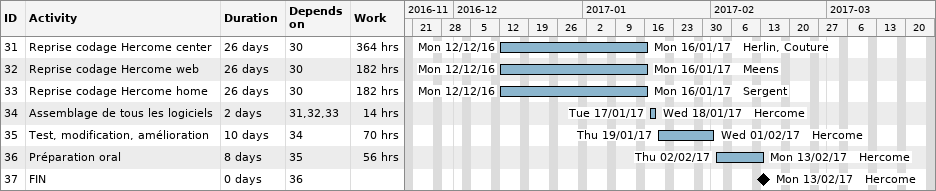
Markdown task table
| ID | Task | Duration | Start | Finish | Predecessors | Resources | Work (h) |
|---|---|---|---|---|---|---|---|
| 31 | Reprise codage Hercome center | 26d | 2016-12-12 | 2017-01-16 | 30 | Herlin, Couture | 364 |
| 32 | Reprise codage Hercome web | 26d | 2016-12-12 | 2017-01-16 | 30 | Meens | 182 |
| 33 | Reprise codage Hercome home | 26d | 2016-12-12 | 2017-01-16 | 30 | Sergent | 182 |
| 34 | Assemblage de tous les logiciels | 2d | 2017-01-17 | 2017-01-18 | 31, 32, 33 | Hercome | 14 |
| 35 | Test, modification, amélioration | 10d | 2017-01-19 | 2017-02-01 | 34 | Hercome | 70 |
| 36 | Préparation oral | 8d | 2017-02-02 | 2017-02-13 | 35 | Hercome | 56 |
| 37 | FIN | 0d | 2017-02-13 | 2017-02-13 | 36 | Hercome |  |
